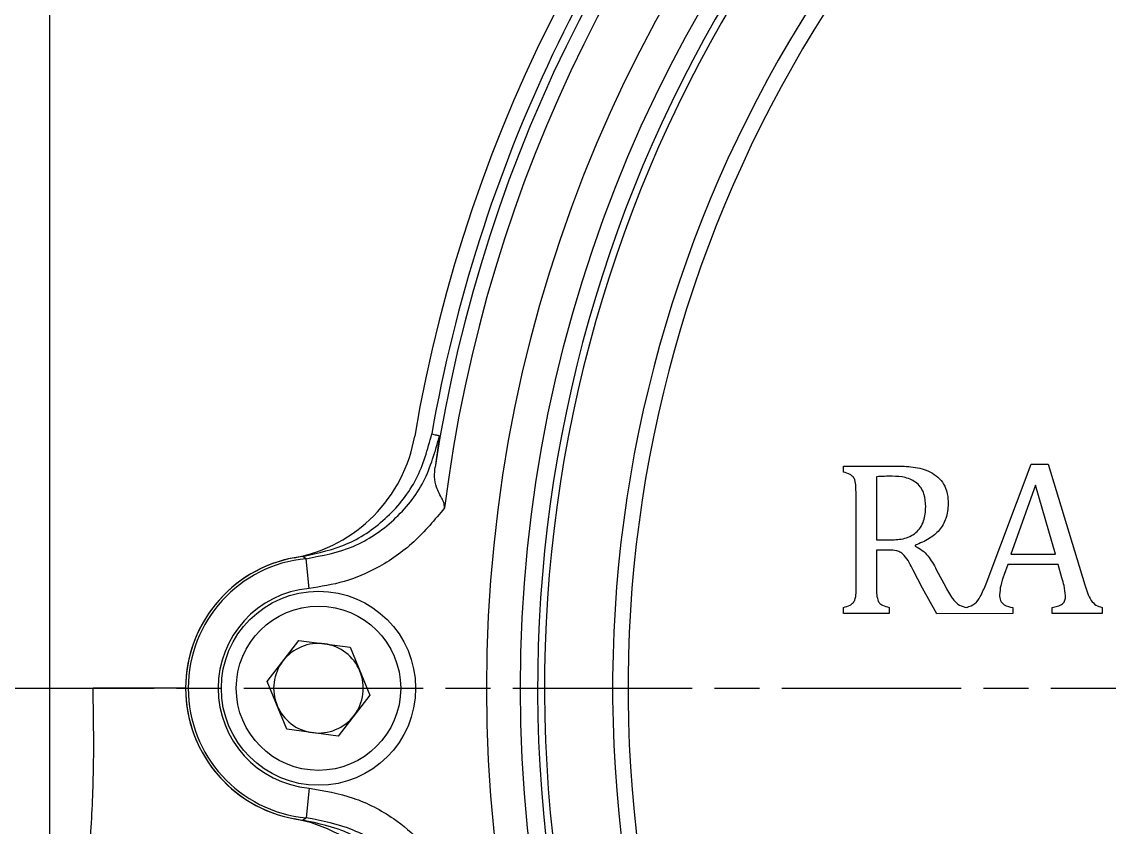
# Model space of a CAD drawing. Header units: millimetres. Extents: x 5231 to 7653, y 7068 to 7959.
# Drawn here: x 6726.1 to 6798.9, y 7338.7 to 7392.7 of the extents above; entities that cross this region are included whole.
import ezdxf

# ---------------------------------------------------------------- set-up
doc = ezdxf.new("R2010")
doc.units = ezdxf.units.MM
doc.linetypes.add('AM_ISO08W050', pattern=[18, 12, -1.5, 3, -1.5])
doc.layers.add('AM_7', color=4, linetype='AM_ISO08W050', lineweight=25)

msp = doc.modelspace()

# ---------------------------------------------------------------- linework, layer by layer
at = {"color": 7, "linetype": 'Continuous', "lineweight": 25}
for p, q in [((6727.975, 7406.646), (6727.975, 7315.672)), ((6754.072, 7364.942), (6753.78, 7362.848)), ((6781.096, 7362.501), (6781.096, 7362.912)), ((6781.096, 7362.912), (6784.708, 7362.912)), ((6790.64, 7355.019), (6793.658, 7363.049)), ((6793.658, 7363.049), (6794.803, 7363.049)), ((6794.803, 7363.049), (6797.264, 7354.961)), ((6783.315, 7362.198), (6783.315, 7357.973)), ((6793.941, 7361.63), (6792.31, 7357.013)), ((6795.3, 7357.013), (6793.941, 7361.63)), ((6781.943, 7354.882), (6781.943, 7361.064)), ((6783.315, 7357.973), (6784.131, 7357.973)), ((6783.315, 7357.287), (6783.315, 7354.886)), ((6784.106, 7357.287), (6783.315, 7357.287)), ((6785.906, 7357.606), (6785.906, 7357.542)), ((6792.31, 7357.013), (6795.3, 7357.013)), ((6745.343, 7354.719), (6745.155, 7356.71)), ((6792.102, 7356.327), (6791.86, 7355.649)), ((6795.47, 7356.327), (6792.102, 7356.327)), ((6795.723, 7355.426), (6795.47, 7356.327)), ((6786.384, 7354.74), (6785.773, 7355.939)), ((6787.315, 7355.986), (6787.945, 7354.804)), ((6787.358, 7353.017), (6786.384, 7354.74)), ((6781.096, 7353.034), (6781.096, 7353.445)), ((6784.161, 7353.445), (6784.161, 7353.034)), ((6792.441, 7353.445), (6792.441, 7353.034)), ((6795.073, 7353.034), (6795.073, 7353.445)), ((6798.407, 7353.445), (6798.407, 7353.034)), ((6784.161, 7353.034), (6781.096, 7353.034)), ((6792.441, 7353.034), (6787.358, 7353.017)), ((6798.407, 7353.034), (6795.073, 7353.034)), ((6742.541, 7348.489), (6744.652, 7351.235)), ((6744.652, 7351.235), (6748.087, 7350.78)), ((6748.087, 7350.78), (6749.409, 7347.578)), ((6743.864, 7345.287), (6742.541, 7348.489)), ((6737.085, 7348.034), (6730.888, 7348.034)), ((6749.409, 7347.578), (6747.298, 7344.832)), ((6747.298, 7344.832), (6743.864, 7345.287)), ((6745.343, 7341.348), (6745.155, 7339.357))]:
    msp.add_line(p, q, dxfattribs=at)
for centre, radius in [((6850.975, 7348.034), 93.74), ((6850.975, 7348.034), 91.48), ((6745.975, 7348.034), 6.5), ((6745.975, 7348.034), 5.5)]:
    msp.add_circle(centre, radius, dxfattribs=at)
for centre, radius, start, end in [((6850.975, 7348.034), 100, 99.72326, 170.27674), ((6850.975, 7348.034), 98.317, 98.66592, 171.33409), ((6850.975, 7348.034), 97.319, 97.12436, 172.87564), ((6850.975, 7348.034), 90.341, 353.64897, 186.35103), ((6850.975, 7348.034), 89.875, 353.64897, 186.35103), ((6850.975, 7348.034), 85.319, 353.33017, 186.66983), ((6850.975, 7348.034), 84.287, 353.33017, 186.66983), ((6850.975, 7348.034), 98.897, 139.09811, 170.08541), ((6742.555, 7366.612), 10, 280.43035, 350.27674), ((6745.975, 7348.034), 8.89, 96.91659, 263.08341), ((6745.975, 7348.034), 8.89, 100.43035, 259.56965), ((6745.975, 7348.034), 8.715, 95.40246, 264.59754), ((6745.975, 7348.034), 6.716, 95.40246, 264.59754), ((6745.975, 7348.034), 3, 82.44828, 142.44828), ((6745.975, 7348.034), 3, 22.44828, 82.44828), ((6745.975, 7348.034), 3, 142.44828, 202.44828), ((6745.975, 7348.034), 3, 322.44828, 22.44828), ((6745.975, 7348.034), 3, 202.44828, 262.44828), ((6745.975, 7348.034), 3, 262.44828, 322.44828), ((6742.555, 7329.456), 10, 9.72326, 79.56965)]:
    msp.add_arc(centre, radius, start, end, dxfattribs=at)
for points, knots in [([(6744.905, 7356.859), (6745.95, 7357.086), (6748.039, 7357.538), (6750.687, 7359.417), (6752.709, 7361.962), (6753.273, 7364.027), (6753.556, 7365.062)], [0, 0, 0, 0, 0.250065, 0.499446, 0.749386, 1, 1, 1, 1]), ([(6745.155, 7356.71), (6746.228, 7356.915), (6748.374, 7357.326), (6751.115, 7359.202), (6753.204, 7361.784), (6753.783, 7363.891), (6754.072, 7364.942)], [0, 0, 0, 0, 0.250047, 0.50006, 0.750307, 1, 1, 1, 1]), ([(6753.556, 7365.062), (6753.652, 7365.04), (6753.825, 7365.002), (6753.997, 7364.961), (6754.072, 7364.942)], [0, 0, 0, 0, 0.56, 1, 1, 1, 1]), ([(6754.408, 7360.104), (6754.401, 7360.232), (6754.391, 7360.424), (6754.307, 7360.61), (6754.117, 7360.941), (6753.854, 7361.45), (6753.716, 7362.166), (6753.759, 7362.627), (6753.78, 7362.846)], [0, 0, 0, 0, 0.1242574, 0.1869719, 0.1977105, 0.5021262, 0.7642666, 1, 1, 1, 1]), ([(6784.708, 7362.912), (6785.113, 7362.901), (6785.916, 7362.878), (6786.905, 7362.576), (6787.556, 7362.087), (6787.897, 7361.594), (6788.081, 7361.01), (6788.104, 7360.604), (6788.117, 7360.383)], [0, 0, 0, 0, 0.250661, 0.497944, 0.62505, 0.748503, 0.863046, 1, 1, 1, 1]), ([(6781.943, 7361.064), (6781.941, 7361.221), (6781.937, 7361.534), (6781.902, 7361.932), (6781.747, 7362.215), (6781.482, 7362.401), (6781.251, 7362.461), (6781.096, 7362.501)], [0, 0, 0, 0, 0.2497875, 0.4986891, 0.623422, 0.7479725, 1, 1, 1, 1]), ([(6784.371, 7362.226), (6784.195, 7362.226), (6783.843, 7362.225), (6783.491, 7362.207), (6783.315, 7362.198)], [0, 0, 0, 0, 0.500066, 1, 1, 1, 1]), ([(6786.607, 7360.185), (6786.589, 7360.476), (6786.562, 7360.916), (6786.315, 7361.449), (6786.026, 7361.776), (6785.658, 7362.009), (6785.105, 7362.2), (6784.663, 7362.216), (6784.371, 7362.226)], [0, 0, 0, 0, 0.248913, 0.377128, 0.499414, 0.62032, 0.749749, 1, 1, 1, 1]), ([(6754.408, 7360.104), (6753.754, 7359.317), (6752.452, 7357.753), (6750.118, 7356.113), (6747.709, 7355.084), (6746.133, 7354.841), (6745.343, 7354.719)], [0, 0, 0, 0, 0.281872, 0.560652, 0.77966, 1, 1, 1, 1]), ([(6784.131, 7357.973), (6784.453, 7357.977), (6784.937, 7357.983), (6785.552, 7358.177), (6785.955, 7358.436), (6786.274, 7358.796), (6786.558, 7359.378), (6786.588, 7359.864), (6786.607, 7360.185)], [0, 0, 0, 0, 0.25081, 0.377495, 0.500739, 0.621995, 0.75072, 1, 1, 1, 1]), ([(6788.117, 7360.383), (6788.086, 7360.052), (6788.028, 7359.416), (6787.552, 7358.594), (6786.816, 7357.988), (6786.228, 7357.741), (6785.906, 7357.606)], [0, 0, 0, 0, 0.2597473, 0.4988551, 0.7262382, 1, 1, 1, 1]), ([(6785.773, 7355.939), (6785.598, 7356.288), (6785.378, 7356.726), (6784.953, 7357.129), (6784.592, 7357.287), (6784.301, 7357.287), (6784.106, 7357.287)], [0, 0, 0, 0, 0.500463, 0.628032, 0.749537, 1, 1, 1, 1]), ([(6785.906, 7357.542), (6786.067, 7357.456), (6786.381, 7357.289), (6786.891, 7356.775), (6787.144, 7356.304), (6787.315, 7355.986)], [0, 0, 0, 0, 0.254228, 0.496443, 1, 1, 1, 1]), ([(6745.155, 7356.71), (6745.108, 7356.739), (6745.026, 7356.789), (6744.942, 7356.838), (6744.905, 7356.859)], [0, 0, 0, 0, 0.56, 1, 1, 1, 1]), ([(6791.86, 7355.649), (6791.77, 7355.403), (6791.609, 7354.962), (6791.564, 7354.497), (6791.544, 7354.292)], [0, 0, 0, 0, 0.560389, 1, 1, 1, 1]), ([(6795.963, 7354.219), (6795.939, 7354.449), (6795.898, 7354.859), (6795.776, 7355.253), (6795.723, 7355.426)], [0, 0, 0, 0, 0.559614, 1, 1, 1, 1]), ([(6781.096, 7353.445), (6781.25, 7353.485), (6781.48, 7353.545), (6781.748, 7353.726), (6781.978, 7354.154), (6781.958, 7354.558), (6781.943, 7354.882)], [0, 0, 0, 0, 0.2507793, 0.3764347, 0.5002315, 1, 1, 1, 1]), ([(6783.315, 7354.886), (6783.306, 7354.563), (6783.297, 7354.197), (6783.451, 7353.83), (6783.545, 7353.701), (6783.778, 7353.545), (6784.008, 7353.485), (6784.161, 7353.445)], [0, 0, 0, 0, 0.500445, 0.566527, 0.625766, 0.750322, 1, 1, 1, 1]), ([(6787.945, 7354.804), (6788.106, 7354.503), (6788.347, 7354.051), (6788.851, 7353.552), (6789.191, 7353.48), (6789.361, 7353.444)], [0, 0, 0, 0, 0.500859, 0.750056, 1, 1, 1, 1]), ([(6789.361, 7353.444), (6789.549, 7353.514), (6789.927, 7353.655), (6790.332, 7354.266), (6790.523, 7354.733), (6790.64, 7355.019)], [0, 0, 0, 0, 0.277989, 0.558369, 1, 1, 1, 1]), ([(6797.264, 7354.961), (6797.365, 7354.594), (6797.505, 7354.084), (6797.974, 7353.568), (6798.262, 7353.486), (6798.407, 7353.445)], [0, 0, 0, 0, 0.560642, 0.779888, 1, 1, 1, 1]), ([(6791.544, 7354.292), (6791.552, 7354.161), (6791.567, 7353.899), (6791.903, 7353.534), (6792.236, 7353.479), (6792.441, 7353.445)], [0, 0, 0, 0, 0.280881, 0.558857, 1, 1, 1, 1]), ([(6795.073, 7353.445), (6795.193, 7353.47), (6795.433, 7353.52), (6795.764, 7353.647), (6795.95, 7353.927), (6795.958, 7354.121), (6795.963, 7354.219)], [0, 0, 0, 0, 0.281196, 0.560708, 0.779652, 1, 1, 1, 1]), ([(6727.975, 7315.672), (6728.225, 7317.458), (6728.725, 7321.03), (6729.552, 7326.646), (6730.28, 7332.444), (6730.761, 7338.002), (6730.978, 7343.213), (6730.918, 7346.424), (6730.888, 7348.034)], [0, 0, 0, 0, 0.176138, 0.352282, 0.532964, 0.713604, 0.856357, 1, 1, 1, 1]), ([(6745.343, 7341.348), (6746.346, 7341.177), (6748.346, 7340.837), (6750.875, 7339.501), (6752.875, 7337.815), (6753.895, 7336.583), (6754.408, 7335.964)], [0, 0, 0, 0, 0.279913, 0.558324, 0.778133, 1, 1, 1, 1]), ([(6744.905, 7339.208), (6744.952, 7339.235), (6745.036, 7339.284), (6745.118, 7339.335), (6745.155, 7339.357)], [0, 0, 0, 0, 0.56, 1, 1, 1, 1]), ([(6753.556, 7331.006), (6753.274, 7332.038), (6752.713, 7334.1), (6750.694, 7336.644), (6748.045, 7338.526), (6745.952, 7338.98), (6744.905, 7339.208)], [0, 0, 0, 0, 0.250047, 0.499449, 0.749396, 1, 1, 1, 1]), ([(6754.072, 7331.125), (6753.783, 7332.177), (6753.204, 7334.283), (6751.115, 7336.865), (6748.374, 7338.742), (6746.228, 7339.152), (6745.155, 7339.357)], [0, 0, 0, 0, 0.249693, 0.49994, 0.749953, 1, 1, 1, 1])]:
    msp.add_open_spline(points, degree=3, knots=knots, dxfattribs=at)
at = {"layer": 'AM_7'}
msp.add_line((6668.975, 7348.034), (7036.975, 7348.034), dxfattribs=at)

doc.saveas('drawing.dxf')
